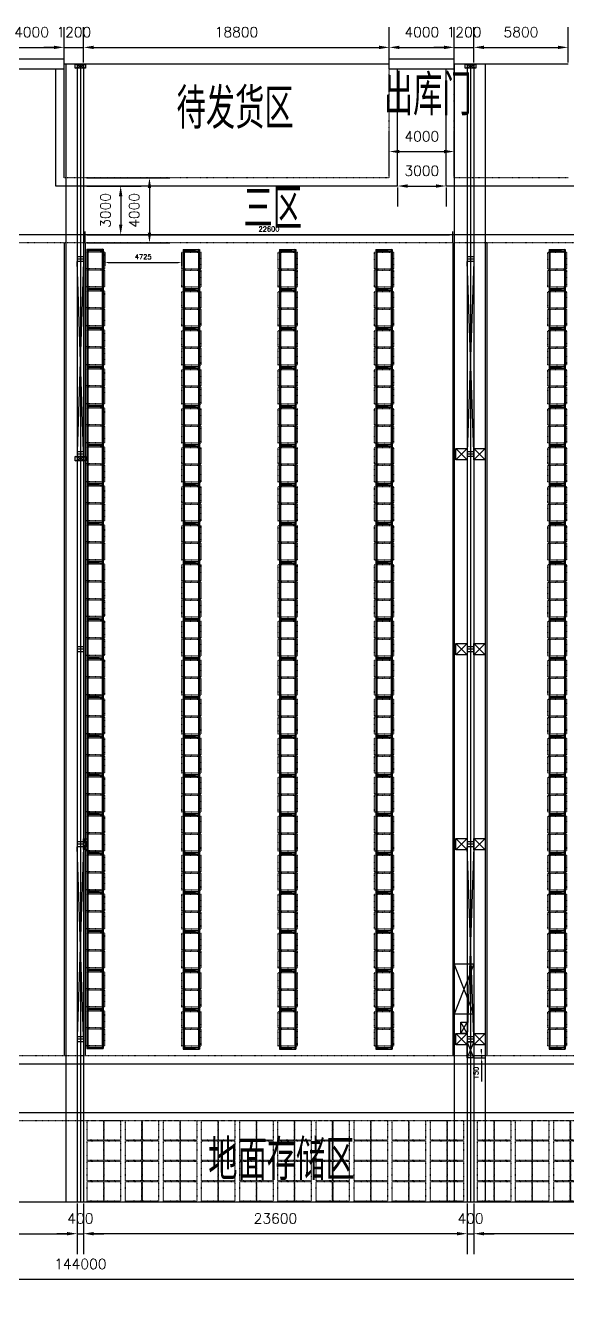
# Model space of a CAD drawing. Header units: millimetres. Extents: x 6622 to 532820, y 3370 to 359312.
# Drawn here: x 78485 to 111822, y 88980 to 167368 of the extents above; entities that cross this region are included whole.
import ezdxf

# ---------------------------------------------------------------- set-up
doc = ezdxf.new("R2010")
doc.units = ezdxf.units.MM
doc.linetypes.add('ACAD_ISO03W100', pattern=[30, 12, -18])
doc.styles.get("Standard").update_dxf_attribs({"font": 'txt', "bigfont": 'gbcbig.shx'})
doc.dimstyles.new('ISO-25', dxfattribs={"dimtxt": 625, "dimasz": 625, "dimexe": 1250, "dimexo": 100, "dimgap": 625, "dimtad": 1, "dimtxsty": 'Standard', "dimcen": 2.5, "dimadec": 0, "dimazin": 0, "dimtfac": 1, "dimtmove": 0, "dimatfit": 3, "dimfxl": 1, "dimarcsym": 0})
doc.dimstyles.new('副本 ISO-25', dxfattribs={"dimtxt": 300, "dimasz": 200, "dimexe": 200, "dimexo": 25, "dimgap": 200, "dimtad": 1, "dimtxsty": 'Standard', "dimcen": 2.5, "dimadec": 0, "dimazin": 0, "dimtfac": 1, "dimtmove": 0, "dimatfit": 3, "dimfxl": 1, "dimarcsym": 0})

# ---------------------------------------------------------------- blocks, each defined once
blk = doc.blocks.new('*D118')
at = {"color": 0, "lineweight": -2, "transparency": 16777216}
for p, q in [((101360, 157390), (101360, 156240)), ((101985, 157490), (103735, 157490)), ((104360, 157390), (104360, 156240))]:
    blk.add_line(p, q, dxfattribs=at)
at = {"color": 0, "transparency": 16777216}
for points in [[(101985, 157594), (101985, 157386), (101360, 157490)], [(103735, 157594), (103735, 157386), (104360, 157490)]]:
    blk.add_solid(points, dxfattribs=at)
at = {"layer": 'Defpoints', "color": 0, "transparency": 16777216}
for p in [(101360, 157490), (104360, 157490), (104360, 157490)]:
    blk.add_point(p, dxfattribs=at)
at = {"color": 0, "transparency": 16777216, "insert": (102860, 158428), "char_height": 625, "attachment_point": 5}
blk.add_mtext('3000', dxfattribs=at)
blk = doc.blocks.new('*D119')
at = {"color": 0, "lineweight": -2, "transparency": 16777216}
for p, q in [((100860, 158090), (100860, 160860)), ((104860, 158090), (104860, 160860)), ((101485, 159610), (104235, 159610))]:
    blk.add_line(p, q, dxfattribs=at)
at = {"color": 0, "transparency": 16777216}
for points in [[(101485, 159714), (101485, 159506), (100860, 159610)], [(104235, 159714), (104235, 159506), (104860, 159610)]]:
    blk.add_solid(points, dxfattribs=at)
at = {"layer": 'Defpoints', "color": 0, "transparency": 16777216}
for p in [(104860, 159610), (100860, 157990), (104860, 157990)]:
    blk.add_point(p, dxfattribs=at)
at = {"color": 0, "transparency": 16777216, "insert": (102860, 160548), "char_height": 625, "attachment_point": 5}
blk.add_mtext('4000', dxfattribs=at)
blk = doc.blocks.new('*D121')
at = {"color": 0, "lineweight": -2, "transparency": 16777216}
for p, q in [((76860, 165390), (76860, 167270)), ((80860, 165390), (80860, 167270)), ((77485, 166020), (80235, 166020))]:
    blk.add_line(p, q, dxfattribs=at)
at = {"color": 0, "transparency": 16777216}
for points in [[(77485, 166124), (77485, 165916), (76860, 166020)], [(80235, 166124), (80235, 165916), (80860, 166020)]]:
    blk.add_solid(points, dxfattribs=at)
at = {"layer": 'Defpoints', "color": 0, "transparency": 16777216}
for p in [(80860, 166020), (76860, 165290), (80860, 165290)]:
    blk.add_point(p, dxfattribs=at)
at = {"color": 0, "transparency": 16777216, "insert": (78860, 166958), "char_height": 625, "attachment_point": 5}
blk.add_mtext('4000', dxfattribs=at)
blk = doc.blocks.new('*D122')
at = {"color": 0, "lineweight": -2, "transparency": 16777216}
for p, q in [((80860, 165090), (80860, 167270)), ((82060, 165090), (82060, 167270)), ((80235, 166020), (79610, 166020)), ((80860, 166020), (82060, 166020)), ((82685, 166020), (83310, 166020))]:
    blk.add_line(p, q, dxfattribs=at)
at = {"color": 0, "transparency": 16777216}
for points in [[(80235, 166124), (80235, 165916), (80860, 166020)], [(82685, 166124), (82685, 165916), (82060, 166020)]]:
    blk.add_solid(points, dxfattribs=at)
at = {"layer": 'Defpoints', "color": 0, "transparency": 16777216}
for p in [(82060, 166020), (80860, 164990), (82060, 164990)]:
    blk.add_point(p, dxfattribs=at)
at = {"color": 0, "transparency": 16777216, "insert": (81460, 166958), "char_height": 625, "attachment_point": 5}
blk.add_mtext('1200', dxfattribs=at)
blk = doc.blocks.new('*D123')
at = {"color": 0, "lineweight": -2, "transparency": 16777216}
for p, q in [((82060, 165090), (82060, 167270)), ((100860, 165090), (100860, 167270)), ((82685, 166020), (100235, 166020))]:
    blk.add_line(p, q, dxfattribs=at)
at = {"color": 0, "transparency": 16777216}
for points in [[(82685, 166124), (82685, 165916), (82060, 166020)], [(100235, 166124), (100235, 165916), (100860, 166020)]]:
    blk.add_solid(points, dxfattribs=at)
at = {"layer": 'Defpoints', "color": 0, "transparency": 16777216}
for p in [(100860, 166020), (82060, 164990), (100860, 164990)]:
    blk.add_point(p, dxfattribs=at)
at = {"color": 0, "transparency": 16777216, "insert": (91460, 166958), "char_height": 625, "attachment_point": 5}
blk.add_mtext('18800', dxfattribs=at)
blk = doc.blocks.new('*D124')
at = {"color": 0, "lineweight": -2, "transparency": 16777216}
for p, q in [((100860, 165390), (100860, 167270)), ((104860, 165390), (104860, 167270)), ((101485, 166020), (104235, 166020))]:
    blk.add_line(p, q, dxfattribs=at)
at = {"color": 0, "transparency": 16777216}
for points in [[(101485, 166124), (101485, 165916), (100860, 166020)], [(104235, 166124), (104235, 165916), (104860, 166020)]]:
    blk.add_solid(points, dxfattribs=at)
at = {"layer": 'Defpoints', "color": 0, "transparency": 16777216}
for p in [(104860, 166020), (100860, 165290), (104860, 165290)]:
    blk.add_point(p, dxfattribs=at)
at = {"color": 0, "transparency": 16777216, "insert": (102860, 166958), "char_height": 625, "attachment_point": 5}
blk.add_mtext('4000', dxfattribs=at)
blk = doc.blocks.new('*D125')
at = {"color": 0, "lineweight": -2, "transparency": 16777216}
for p, q in [((104860, 165090), (104860, 167270)), ((106060, 165090), (106060, 167270)), ((104235, 166020), (103610, 166020)), ((104860, 166020), (106060, 166020)), ((106685, 166020), (107310, 166020))]:
    blk.add_line(p, q, dxfattribs=at)
at = {"color": 0, "transparency": 16777216}
for points in [[(104235, 166124), (104235, 165916), (104860, 166020)], [(106685, 166124), (106685, 165916), (106060, 166020)]]:
    blk.add_solid(points, dxfattribs=at)
at = {"layer": 'Defpoints', "color": 0, "transparency": 16777216}
for p in [(106060, 166020), (104860, 164990), (106060, 164990)]:
    blk.add_point(p, dxfattribs=at)
at = {"color": 0, "transparency": 16777216, "insert": (105460, 166958), "char_height": 625, "attachment_point": 5}
blk.add_mtext('1200', dxfattribs=at)
blk = doc.blocks.new('*D126')
at = {"color": 0, "lineweight": -2, "transparency": 16777216}
for p, q in [((106060, 165090), (106060, 167270)), ((111860, 165090), (111860, 167270)), ((106685, 166020), (111235, 166020))]:
    blk.add_line(p, q, dxfattribs=at)
at = {"color": 0, "transparency": 16777216}
for points in [[(106685, 166124), (106685, 165916), (106060, 166020)], [(111235, 166124), (111235, 165916), (111860, 166020)]]:
    blk.add_solid(points, dxfattribs=at)
at = {"layer": 'Defpoints', "color": 0, "transparency": 16777216}
for p in [(111860, 166020), (106060, 164990), (111860, 164990)]:
    blk.add_point(p, dxfattribs=at)
at = {"color": 0, "transparency": 16777216, "insert": (108960, 166958), "char_height": 625, "attachment_point": 5}
blk.add_mtext('5800', dxfattribs=at)
blk = doc.blocks.new('*D105')
at = {"color": 0, "lineweight": -2, "transparency": 16777216}
for p, q in [((106060, 94890), (106060, 91780)), ((129660, 94890), (129660, 91780)), ((129035, 93030), (106685, 93030))]:
    blk.add_line(p, q, dxfattribs=at)
at = {"color": 0, "transparency": 16777216}
for points in [[(106685, 93134), (106685, 92926), (106060, 93030)], [(129035, 93134), (129035, 92926), (129660, 93030)]]:
    blk.add_solid(points, dxfattribs=at)
at = {"layer": 'Defpoints', "color": 0, "transparency": 16777216}
for p in [(106060, 94990), (129660, 94990), (106060, 93030)]:
    blk.add_point(p, dxfattribs=at)
at = {"color": 0, "transparency": 16777216, "insert": (117860, 93968), "char_height": 625, "attachment_point": 5}
blk.add_mtext('23600', dxfattribs=at)
blk = doc.blocks.new('*D106')
at = {"color": 0, "lineweight": -2, "transparency": 16777216}
for p, q in [((82060, 94890), (82060, 91780)), ((105660, 94890), (105660, 91780)), ((105035, 93030), (82685, 93030))]:
    blk.add_line(p, q, dxfattribs=at)
at = {"color": 0, "transparency": 16777216}
for points in [[(82685, 93134), (82685, 92926), (82060, 93030)], [(105035, 93134), (105035, 92926), (105660, 93030)]]:
    blk.add_solid(points, dxfattribs=at)
at = {"layer": 'Defpoints', "color": 0, "transparency": 16777216}
for p in [(82060, 94990), (105660, 94990), (82060, 93030)]:
    blk.add_point(p, dxfattribs=at)
at = {"color": 0, "transparency": 16777216, "insert": (93860, 93968), "char_height": 625, "attachment_point": 5}
blk.add_mtext('23600', dxfattribs=at)
blk = doc.blocks.new('*D107')
at = {"color": 0, "lineweight": -2, "transparency": 16777216}
for p, q in [((105660, 94890), (105660, 91780)), ((106060, 94890), (106060, 91780)), ((105035, 93030), (104410, 93030)), ((105660, 93030), (106060, 93030)), ((106685, 93030), (107310, 93030))]:
    blk.add_line(p, q, dxfattribs=at)
at = {"color": 0, "transparency": 16777216}
for points in [[(105035, 93134), (105035, 92926), (105660, 93030)], [(106685, 93134), (106685, 92926), (106060, 93030)]]:
    blk.add_solid(points, dxfattribs=at)
at = {"layer": 'Defpoints', "color": 0, "transparency": 16777216}
for p in [(105660, 94990), (106060, 94990), (106060, 93030)]:
    blk.add_point(p, dxfattribs=at)
at = {"color": 0, "transparency": 16777216, "insert": (105860, 93968), "char_height": 625, "attachment_point": 5}
blk.add_mtext('400', dxfattribs=at)
blk = doc.blocks.new('*D108')
at = {"color": 0, "lineweight": -2, "transparency": 16777216}
for p, q in [((58060, 94890), (58060, 91780)), ((81660, 94890), (81660, 91780)), ((58685, 93030), (81035, 93030))]:
    blk.add_line(p, q, dxfattribs=at)
at = {"color": 0, "transparency": 16777216}
for points in [[(58685, 93134), (58685, 92926), (58060, 93030)], [(81035, 93134), (81035, 92926), (81660, 93030)]]:
    blk.add_solid(points, dxfattribs=at)
at = {"layer": 'Defpoints', "color": 0, "transparency": 16777216}
for p in [(58060, 94990), (81660, 94990), (81660, 93030)]:
    blk.add_point(p, dxfattribs=at)
at = {"color": 0, "transparency": 16777216, "insert": (69860, 93968), "char_height": 625, "attachment_point": 5}
blk.add_mtext('23600', dxfattribs=at)
blk = doc.blocks.new('*D109')
at = {"color": 0, "lineweight": -2, "transparency": 16777216}
for p, q in [((81660, 94890), (81660, 91780)), ((82060, 94890), (82060, 91780)), ((81035, 93030), (80410, 93030)), ((81660, 93030), (82060, 93030)), ((82685, 93030), (83310, 93030))]:
    blk.add_line(p, q, dxfattribs=at)
at = {"color": 0, "transparency": 16777216}
for points in [[(81035, 93134), (81035, 92926), (81660, 93030)], [(82685, 93134), (82685, 92926), (82060, 93030)]]:
    blk.add_solid(points, dxfattribs=at)
at = {"layer": 'Defpoints', "color": 0, "transparency": 16777216}
for p in [(81660, 94990), (82060, 94990), (82060, 93030)]:
    blk.add_point(p, dxfattribs=at)
at = {"color": 0, "transparency": 16777216, "insert": (81860, 93968), "char_height": 625, "attachment_point": 5}
blk.add_mtext('400', dxfattribs=at)
blk = doc.blocks.new('*D110')
at = {"color": 0, "lineweight": -2, "transparency": 16777216}
for p, q in [((82260, 157490), (85590, 157490)), ((84340, 156865), (84340, 155115)), ((82260, 154490), (85590, 154490))]:
    blk.add_line(p, q, dxfattribs=at)
at = {"color": 0, "transparency": 16777216}
for points in [[(84236, 156865), (84444, 156865), (84340, 157490)], [(84236, 155115), (84444, 155115), (84340, 154490)]]:
    blk.add_solid(points, dxfattribs=at)
at = {"layer": 'Defpoints', "color": 0, "transparency": 16777216}
for p in [(82160, 157490), (82160, 154490), (84340, 154490)]:
    blk.add_point(p, dxfattribs=at)
at = {"color": 0, "transparency": 16777216, "insert": (83402, 155990), "char_height": 625, "attachment_point": 5, "rotation": 90}
blk.add_mtext('3000', dxfattribs=at)
blk = doc.blocks.new('*D111')
at = {"color": 0, "lineweight": -2, "transparency": 16777216}
for p, q in [((82260, 157990), (87360, 157990)), ((86110, 157365), (86110, 154615)), ((82260, 153990), (87360, 153990))]:
    blk.add_line(p, q, dxfattribs=at)
at = {"color": 0, "transparency": 16777216}
for points in [[(86006, 157365), (86214, 157365), (86110, 157990)], [(86006, 154615), (86214, 154615), (86110, 153990)]]:
    blk.add_solid(points, dxfattribs=at)
at = {"layer": 'Defpoints', "color": 0, "transparency": 16777216}
for p in [(82160, 157990), (82160, 153990), (86110, 153990)]:
    blk.add_point(p, dxfattribs=at)
at = {"color": 0, "transparency": 16777216, "insert": (85172, 155990), "char_height": 625, "attachment_point": 5, "rotation": 90}
blk.add_mtext('4000', dxfattribs=at)
blk = doc.blocks.new('*D147')
at = {"color": 0, "lineweight": -2, "transparency": 16777216}
for p, q in [((9860, 94890), (9860, 88980)), ((153860, 94890), (153860, 88980)), ((10485, 90230), (153235, 90230))]:
    blk.add_line(p, q, dxfattribs=at)
at = {"color": 0, "transparency": 16777216}
for points in [[(10485, 90334), (10485, 90126), (9860, 90230)], [(153235, 90334), (153235, 90126), (153860, 90230)]]:
    blk.add_solid(points, dxfattribs=at)
at = {"layer": 'Defpoints', "color": 0, "transparency": 16777216}
for p in [(9860, 94990), (153860, 94990), (153860, 90230)]:
    blk.add_point(p, dxfattribs=at)
at = {"color": 0, "transparency": 16777216, "insert": (81860, 91168), "char_height": 625, "attachment_point": 5}
blk.add_mtext('144000', dxfattribs=at)
blk = doc.blocks.new('地面托盘')
at = {"color": 3, "linetype": 'ACAD_ISO03W100'}
for points in [[(62730, -1440), (62730, -240), (63730, -240), (63730, -1440)], [(63775, -1440), (63775, -240), (64775, -240), (64775, -1440)], [(65075, -1440), (65075, -240), (66075, -240), (66075, -1440)], [(66120, -1440), (66120, -240), (67120, -240), (67120, -1440)], [(67420, -1440), (67420, -240), (68420, -240), (68420, -1440)], [(68465, -1440), (68465, -240), (69465, -240), (69465, -1440)], [(69765, -1440), (69765, -240), (70765, -240), (70765, -1440)], [(70810, -1440), (70810, -240), (71810, -240), (71810, -1440)], [(72110, -1440), (72110, -240), (73110, -240), (73110, -1440)], [(73155, -1440), (73155, -240), (74155, -240), (74155, -1440)], [(74455, -1440), (74455, -240), (75455, -240), (75455, -1440)], [(75500, -1440), (75500, -240), (76500, -240), (76500, -1440)], [(76800, -1440), (76800, -240), (77800, -240), (77800, -1440)], [(77845, -1440), (77845, -240), (78845, -240), (78845, -1440)], [(79145, -1440), (79145, -240), (80145, -240), (80145, -1440)], [(80190, -1440), (80190, -240), (81190, -240), (81190, -1440)], [(81490, -1440), (81490, -240), (82490, -240), (82490, -1440)], [(82535, -1440), (82535, -240), (83535, -240), (83535, -1440)], [(83835, -1440), (83835, -240), (84835, -240), (84835, -1440)], [(84880, -1440), (84880, -240), (85880, -240), (85880, -1440)], [(62730, -2690), (62730, -1490), (63730, -1490), (63730, -2690)], [(63775, -2690), (63775, -1490), (64775, -1490), (64775, -2690)], [(65075, -2690), (65075, -1490), (66075, -1490), (66075, -2690)], [(66120, -2690), (66120, -1490), (67120, -1490), (67120, -2690)], [(67420, -2690), (67420, -1490), (68420, -1490), (68420, -2690)], [(68465, -2690), (68465, -1490), (69465, -1490), (69465, -2690)], [(69765, -2690), (69765, -1490), (70765, -1490), (70765, -2690)], [(70810, -2690), (70810, -1490), (71810, -1490), (71810, -2690)], [(72110, -2690), (72110, -1490), (73110, -1490), (73110, -2690)], [(73155, -2690), (73155, -1490), (74155, -1490), (74155, -2690)], [(74455, -2690), (74455, -1490), (75455, -1490), (75455, -2690)], [(75500, -2690), (75500, -1490), (76500, -1490), (76500, -2690)], [(76800, -2690), (76800, -1490), (77800, -1490), (77800, -2690)], [(77845, -2690), (77845, -1490), (78845, -1490), (78845, -2690)], [(79145, -2690), (79145, -1490), (80145, -1490), (80145, -2690)], [(80190, -2690), (80190, -1490), (81190, -1490), (81190, -2690)], [(81490, -2690), (81490, -1490), (82490, -1490), (82490, -2690)], [(82535, -2690), (82535, -1490), (83535, -1490), (83535, -2690)], [(83835, -2690), (83835, -1490), (84835, -1490), (84835, -2690)], [(84880, -2690), (84880, -1490), (85880, -1490), (85880, -2690)], [(62730, -3940), (62730, -2740), (63730, -2740), (63730, -3940)], [(63775, -3940), (63775, -2740), (64775, -2740), (64775, -3940)], [(65075, -3940), (65075, -2740), (66075, -2740), (66075, -3940)], [(66120, -3940), (66120, -2740), (67120, -2740), (67120, -3940)], [(67420, -3940), (67420, -2740), (68420, -2740), (68420, -3940)], [(68465, -3940), (68465, -2740), (69465, -2740), (69465, -3940)], [(69765, -3940), (69765, -2740), (70765, -2740), (70765, -3940)], [(70810, -3940), (70810, -2740), (71810, -2740), (71810, -3940)], [(72110, -3940), (72110, -2740), (73110, -2740), (73110, -3940)], [(73155, -3940), (73155, -2740), (74155, -2740), (74155, -3940)], [(74455, -3940), (74455, -2740), (75455, -2740), (75455, -3940)], [(75500, -3940), (75500, -2740), (76500, -2740), (76500, -3940)], [(76800, -3940), (76800, -2740), (77800, -2740), (77800, -3940)], [(77845, -3940), (77845, -2740), (78845, -2740), (78845, -3940)], [(79145, -3940), (79145, -2740), (80145, -2740), (80145, -3940)], [(80190, -3940), (80190, -2740), (81190, -2740), (81190, -3940)], [(81490, -3940), (81490, -2740), (82490, -2740), (82490, -3940)], [(82535, -3940), (82535, -2740), (83535, -2740), (83535, -3940)], [(83835, -3940), (83835, -2740), (84835, -2740), (84835, -3940)], [(84880, -3940), (84880, -2740), (85880, -2740), (85880, -3940)], [(62730, -5190), (62730, -3990), (63730, -3990), (63730, -5190)], [(63775, -5190), (63775, -3990), (64775, -3990), (64775, -5190)], [(65075, -5190), (65075, -3990), (66075, -3990), (66075, -5190)], [(66120, -5190), (66120, -3990), (67120, -3990), (67120, -5190)], [(67420, -5190), (67420, -3990), (68420, -3990), (68420, -5190)], [(68465, -5190), (68465, -3990), (69465, -3990), (69465, -5190)], [(69765, -5190), (69765, -3990), (70765, -3990), (70765, -5190)], [(70810, -5190), (70810, -3990), (71810, -3990), (71810, -5190)], [(72110, -5190), (72110, -3990), (73110, -3990), (73110, -5190)], [(73155, -5190), (73155, -3990), (74155, -3990), (74155, -5190)], [(74455, -5190), (74455, -3990), (75455, -3990), (75455, -5190)], [(75500, -5190), (75500, -3990), (76500, -3990), (76500, -5190)], [(76800, -5190), (76800, -3990), (77800, -3990), (77800, -5190)], [(77845, -5190), (77845, -3990), (78845, -3990), (78845, -5190)], [(79145, -5190), (79145, -3990), (80145, -3990), (80145, -5190)], [(80190, -5190), (80190, -3990), (81190, -3990), (81190, -5190)], [(81490, -5190), (81490, -3990), (82490, -3990), (82490, -5190)], [(82535, -5190), (82535, -3990), (83535, -3990), (83535, -5190)], [(83835, -5190), (83835, -3990), (84835, -3990), (84835, -5190)], [(84880, -5190), (84880, -3990), (85880, -3990), (85880, -5190)]]:
    blk.add_lwpolyline(points, close=True, dxfattribs=at)
blk = doc.blocks.new('*D114')
at = {"color": 0, "lineweight": -2, "transparency": 16777216}
for p, q in [((106540, 104190), (106540, 104390)), ((106085, 103990), (106740, 103990)), ((106085, 103840), (106740, 103840)), ((106540, 103990), (106540, 103840)), ((106540, 103640), (106540, 102390))]:
    blk.add_line(p, q, dxfattribs=at)
at = {"color": 0, "transparency": 16777216}
for points in [[(106507, 104190), (106573, 104190), (106540, 103990)], [(106507, 103640), (106573, 103640), (106540, 103840)]]:
    blk.add_solid(points, dxfattribs=at)
at = {"layer": 'Defpoints', "color": 0, "transparency": 16777216}
for p in [(106060, 103990), (106060, 103840), (106540, 103840)]:
    blk.add_point(p, dxfattribs=at)
at = {"color": 0, "transparency": 16777216, "insert": (106190, 102915), "char_height": 300, "attachment_point": 5, "rotation": 90}
blk.add_mtext('150', dxfattribs=at)
blk = doc.blocks.new('货架')
at = {"color": 6}
for p, q in [((213640, 135175), (214640, 135175)), ((213640, 135175), (213640, 115875)), ((213640, 135075), (214640, 135075)), ((213690, 135175), (213690, 115875)), ((213690, 135175), (214590, 135075)), ((214590, 135175), (213690, 135075)), ((214590, 135175), (214590, 115875)), ((214640, 135175), (214640, 115875)), ((213640, 132775), (214640, 132775)), ((213640, 132675), (214640, 132675)), ((213690, 132775), (214590, 132675)), ((214590, 132775), (213690, 132675)), ((213640, 130375), (214640, 130375)), ((213640, 130275), (214640, 130275)), ((213690, 130375), (214590, 130275)), ((214590, 130375), (213690, 130275)), ((213640, 127975), (214640, 127975)), ((213640, 127875), (214640, 127875)), ((213690, 127975), (214590, 127875)), ((214590, 127975), (213690, 127875)), ((213640, 125575), (214640, 125575)), ((213640, 125475), (214640, 125475)), ((213690, 125575), (214590, 125475)), ((214590, 125575), (213690, 125475)), ((213640, 123175), (214640, 123175)), ((213640, 123075), (214640, 123075)), ((213690, 123175), (214590, 123075)), ((214590, 123175), (213690, 123075)), ((213640, 120775), (214640, 120775)), ((213690, 120775), (214590, 120675)), ((214590, 120775), (213690, 120675)), ((213640, 120675), (214640, 120675)), ((213640, 118375), (214640, 118375)), ((213690, 118375), (214590, 118275)), ((214590, 118375), (213690, 118275)), ((213640, 118275), (214640, 118275)), ((213640, 112475), (213640, 85975)), ((213690, 112475), (213690, 85975)), ((214590, 112475), (214590, 85975)), ((214640, 112475), (214640, 85975)), ((213640, 110075), (214640, 110075)), ((213640, 109975), (214640, 109975)), ((213690, 110075), (214590, 109975)), ((214590, 110075), (213690, 109975)), ((213640, 107675), (214640, 107675)), ((213640, 107575), (214640, 107575)), ((213690, 107675), (214590, 107575)), ((214590, 107675), (213690, 107575)), ((213640, 105275), (214640, 105275)), ((213640, 105175), (214640, 105175)), ((213690, 105275), (214590, 105175)), ((214590, 105275), (213690, 105175)), ((213640, 102875), (214640, 102875)), ((213640, 102775), (214640, 102775)), ((213690, 102875), (214590, 102775)), ((214590, 102875), (213690, 102775)), ((213640, 100475), (214640, 100475)), ((213640, 100375), (214640, 100375)), ((213690, 100475), (214590, 100375)), ((214590, 100475), (213690, 100375)), ((213640, 98075), (214640, 98075)), ((213690, 98075), (214590, 97975)), ((214590, 98075), (213690, 97975)), ((213640, 97975), (214640, 97975)), ((213640, 95675), (214640, 95675)), ((213690, 95675), (214590, 95575)), ((214590, 95675), (213690, 95575)), ((213640, 95575), (214640, 95575)), ((213640, 93275), (214640, 93275)), ((213640, 93175), (214640, 93175)), ((213690, 93275), (214590, 93175)), ((214590, 93275), (213690, 93175)), ((213640, 90875), (214640, 90875)), ((213640, 90775), (214640, 90775)), ((213690, 90875), (214590, 90775)), ((214590, 90875), (213690, 90775)), ((213640, 88475), (214640, 88475)), ((213640, 88375), (214640, 88375)), ((213690, 88475), (214590, 88375)), ((214590, 88475), (213690, 88375)), ((213640, 86075), (214640, 86075)), ((213640, 85975), (214640, 85975)), ((213690, 86075), (214590, 85975)), ((214590, 86075), (213690, 85975))]:
    blk.add_line(p, q, dxfattribs=at)
at = {"color": 5}
for p, q in [((213640, 115975), (214640, 115975)), ((213640, 115875), (214640, 115875)), ((213640, 115875), (213640, 112475)), ((213690, 115975), (214590, 115875)), ((214590, 115975), (213690, 115875)), ((213690, 115875), (213690, 112475)), ((214590, 115875), (214590, 112475)), ((214640, 115875), (214640, 112475)), ((213640, 112475), (214640, 112475)), ((213640, 112375), (214640, 112375)), ((213690, 112475), (214590, 112375)), ((214590, 112475), (213690, 112375))]:
    blk.add_line(p, q, dxfattribs=at)
at = {"color": 3, "linetype": 'ACAD_ISO03W100'}
for points in [[(213540, 134975), (213540, 133975), (214740, 133975), (214740, 134975)], [(213540, 133875), (213540, 132875), (214740, 132875), (214740, 133875)], [(213540, 132575), (213540, 131575), (214740, 131575), (214740, 132575)], [(213540, 131475), (213540, 130475), (214740, 130475), (214740, 131475)], [(213540, 130175), (213540, 129175), (214740, 129175), (214740, 130175)], [(213540, 129075), (213540, 128075), (214740, 128075), (214740, 129075)], [(213540, 127775), (213540, 126775), (214740, 126775), (214740, 127775)], [(213540, 126675), (213540, 125675), (214740, 125675), (214740, 126675)], [(213540, 125375), (213540, 124375), (214740, 124375), (214740, 125375)], [(213540, 124275), (213540, 123275), (214740, 123275), (214740, 124275)], [(213540, 122975), (213540, 121975), (214740, 121975), (214740, 122975)], [(213540, 121875), (213540, 120875), (214740, 120875), (214740, 121875)], [(213540, 120575), (213540, 119575), (214740, 119575), (214740, 120575)], [(213540, 119475), (213540, 118475), (214740, 118475), (214740, 119475)], [(213540, 118175), (213540, 117175), (214740, 117175), (214740, 118175)], [(213540, 117075), (213540, 116075), (214740, 116075), (214740, 117075)], [(213540, 115775), (213540, 114775), (214740, 114775), (214740, 115775)], [(213540, 114675), (213540, 113675), (214740, 113675), (214740, 114675)], [(213540, 113575), (213540, 112575), (214740, 112575), (214740, 113575)], [(213540, 112275), (213540, 111275), (214740, 111275), (214740, 112275)], [(213540, 111175), (213540, 110175), (214740, 110175), (214740, 111175)], [(213540, 109875), (213540, 108875), (214740, 108875), (214740, 109875)], [(213540, 108775), (213540, 107775), (214740, 107775), (214740, 108775)], [(213540, 107475), (213540, 106475), (214740, 106475), (214740, 107475)], [(213540, 106375), (213540, 105375), (214740, 105375), (214740, 106375)], [(213540, 105075), (213540, 104075), (214740, 104075), (214740, 105075)], [(213540, 103975), (213540, 102975), (214740, 102975), (214740, 103975)], [(213540, 102675), (213540, 101675), (214740, 101675), (214740, 102675)], [(213540, 101575), (213540, 100575), (214740, 100575), (214740, 101575)], [(213540, 100275), (213540, 99275), (214740, 99275), (214740, 100275)], [(213540, 99175), (213540, 98175), (214740, 98175), (214740, 99175)], [(213540, 97875), (213540, 96875), (214740, 96875), (214740, 97875)], [(213540, 96775), (213540, 95775), (214740, 95775), (214740, 96775)], [(213540, 95475), (213540, 94475), (214740, 94475), (214740, 95475)], [(213540, 94375), (213540, 93375), (214740, 93375), (214740, 94375)], [(213540, 93075), (213540, 92075), (214740, 92075), (214740, 93075)], [(213540, 91975), (213540, 90975), (214740, 90975), (214740, 91975)], [(213540, 90675), (213540, 89675), (214740, 89675), (214740, 90675)], [(213540, 89575), (213540, 88575), (214740, 88575), (214740, 89575)], [(213540, 88275), (213540, 87275), (214740, 87275), (214740, 88275)], [(213540, 87175), (213540, 86175), (214740, 86175), (214740, 87175)]]:
    blk.add_lwpolyline(points, close=True, dxfattribs=at)
blk = doc.blocks.new('*D115')
at = {"color": 0, "lineweight": -2, "transparency": 16777216}
for p, q in [((82160, 154015), (82160, 154690)), ((82360, 154490), (104560, 154490)), ((104760, 154015), (104760, 154690))]:
    blk.add_line(p, q, dxfattribs=at)
at = {"color": 0, "transparency": 16777216}
for points in [[(82360, 154523), (82360, 154457), (82160, 154490)], [(104560, 154523), (104560, 154457), (104760, 154490)]]:
    blk.add_solid(points, dxfattribs=at)
at = {"layer": 'Defpoints', "color": 0, "transparency": 16777216}
for p in [(104760, 154490), (82160, 153990), (104760, 153990)]:
    blk.add_point(p, dxfattribs=at)
at = {"color": 0, "transparency": 16777216, "insert": (93460, 154840), "char_height": 300, "attachment_point": 5}
blk.add_mtext('22600', dxfattribs=at)
blk = doc.blocks.new('*D113')
at = {"color": 0, "lineweight": -2, "transparency": 16777216}
for p, q in [((83360, 153390), (83360, 152585)), ((88085, 153365), (88085, 152585)), ((83560, 152785), (87885, 152785))]:
    blk.add_line(p, q, dxfattribs=at)
at = {"color": 0, "transparency": 16777216}
for points in [[(83560, 152818), (83560, 152752), (83360, 152785)], [(87885, 152818), (87885, 152752), (88085, 152785)]]:
    blk.add_solid(points, dxfattribs=at)
at = {"layer": 'Defpoints', "color": 0, "transparency": 16777216}
for p in [(83360, 153415), (88085, 153390), (88085, 152785)]:
    blk.add_point(p, dxfattribs=at)
at = {"color": 0, "transparency": 16777216, "insert": (85723, 153135), "char_height": 300, "attachment_point": 5}
blk.add_mtext('4725', dxfattribs=at)

msp = doc.modelspace()

# ---------------------------------------------------------------- linework, layer by layer
for p, q in [((80860, 165290), (76860, 165290)), ((80860, 164690), (76860, 164690)), ((100859.998, 164990), (80860, 164990)), ((104859.998, 165289.876), (100859.998, 165289.876)), ((100859.998, 164689.876), (100859.998, 165289.876)), ((104859.998, 164689.876), (100859.998, 164689.876)), ((101359.998, 157490), (101359.998, 164689.876)), ((104359.998, 157490), (104359.998, 164689.876)), ((104859.998, 164689.876), (104859.998, 165289.876)), ((111860, 164990), (104859.998, 164990)), ((101359.998, 157490), (80360, 157490)), ((113360, 157490), (104359.998, 157490)), ((143360, 154490), (13360, 154490)), ((13360, 103490), (143360, 103490)), ((13360, 100482.819), (153560, 100482.819)), ((9860, 94990), (153860, 94990))]:
    msp.add_line(p, q)
at = {"color": 0}
for p, q in [((80360, 157490), (80360, 164690)), ((82185, 164740), (81535, 164990)), ((81535, 164740), (82185, 164990)), ((106185, 164740), (105535, 164990)), ((105535, 164740), (106185, 164990)), ((105660, 140640), (104960, 141340)), ((104960, 140640), (105660, 141340)), ((106760, 140640), (106060, 141340)), ((106060, 140640), (106760, 141340)), ((82185, 140590), (81535, 140840)), ((81535, 140590), (82185, 140840)), ((105660, 128640), (104960, 129340)), ((104960, 128640), (105660, 129340)), ((106760, 128640), (106060, 129340)), ((106060, 128640), (106760, 129340)), ((82310, 116665), (82060, 117315)), ((82060, 116665), (82310, 117315)), ((105660, 116640), (104960, 117340)), ((104960, 116640), (105660, 117340)), ((106760, 116640), (106060, 117340)), ((106060, 116640), (106760, 117340)), ((106060, 106540), (104860, 109640)), ((106060, 109640), (104860, 106540)), ((105660, 105340), (105260, 106040)), ((105260, 105340), (105660, 106040)), ((105660, 104640), (104960, 105340)), ((104960, 104640), (105660, 105340)), ((106760, 104640), (106060, 105340)), ((106060, 104640), (106760, 105340))]:
    msp.add_line(p, q, dxfattribs=at)
at = {"color": 2, "linetype": 'Continuous'}
msp.add_line((80860, 157990), (80860, 165290), dxfattribs=at)
at = {"color": 1}
for p, q in [((80960, 164990), (80960, 94990)), ((104860, 164990), (104860, 94990)), ((106760, 164990), (106760, 94990)), ((106060, 104840), (105660, 103840)), ((106060, 103840), (105660, 104840))]:
    msp.add_line(p, q, dxfattribs=at)
at = {"color": 4}
for p, q in [((81660, 164990), (81660, 94990)), ((81860, 164990), (81860, 94990)), ((82060, 164990), (82060, 94990)), ((105660, 164990), (105660, 94990)), ((105860, 164990), (105860, 94990)), ((106060, 164990), (106060, 94990)), ((82060, 153140), (81660, 153140)), ((82060, 152990), (81660, 152990)), ((106060, 153140), (105660, 153140)), ((106060, 152990), (105660, 152990)), ((82060, 152840), (81660, 152840)), ((82060, 152840), (81660, 141140)), ((82060, 141140), (81660, 152840)), ((106060, 152840), (105660, 152840)), ((106060, 141140), (105660, 152840)), ((106060, 152840), (105660, 141140)), ((82060, 141140), (81660, 141140)), ((106060, 141140), (105660, 141140)), ((82060, 140990), (81660, 140990)), ((82060, 140840), (81660, 140840)), ((106060, 140990), (105660, 140990)), ((106060, 140840), (105660, 140840)), ((82060, 129140), (81660, 129140)), ((82060, 128990), (81660, 128990)), ((82060, 128840), (81660, 128840)), ((106060, 129140), (105660, 129140)), ((106060, 128990), (105660, 128990)), ((106060, 128840), (105660, 128840)), ((82060, 117140), (81660, 117140)), ((82060, 116990), (81660, 116990)), ((82060, 116840), (81660, 116840)), ((82060, 105140), (81660, 116840)), ((82060, 116840), (81660, 105140)), ((106060, 117140), (105660, 117140)), ((106060, 116990), (105660, 116990)), ((106060, 116840), (105660, 116840)), ((106060, 105140), (105660, 116840)), ((106060, 116840), (105660, 105140)), ((82060, 105140), (81660, 105140)), ((106060, 105140), (105660, 105140)), ((82060, 104990), (81660, 104990)), ((82060, 104840), (81660, 104840)), ((106060, 104990), (105660, 104990)), ((106060, 104840), (105660, 104840))]:
    msp.add_line(p, q, dxfattribs=at)
at = {"color": 2, "linetype": 'ACAD_ISO03W100'}
for p, q in [((100859.998, 157990), (100859.998, 164689.876)), ((104859.998, 157990), (104859.998, 164689.876)), ((100859.998, 157990), (80860, 157990)), ((111860, 157990), (104859.998, 157990)), ((142860, 153990), (13860, 153990)), ((13860, 103990), (142860, 103990)), ((13860, 99990), (153560, 99990))]:
    msp.add_line(p, q, dxfattribs=at)
at = {"color": 2}
for p, q in [((80860, 153990), (80860, 103990)), ((82160, 153990), (82160, 103990)), ((104760, 153990), (104760, 103990)), ((106860, 153990), (106860, 103990))]:
    msp.add_line(p, q, dxfattribs=at)
at = {"color": 0}
for points in [[(81535, 164990), (82185, 164990), (82185, 164740), (81535, 164740)], [(105535, 164990), (106185, 164990), (106185, 164740), (105535, 164740)], [(104960, 141340), (105660, 141340), (105660, 140640), (104960, 140640)], [(106060, 141340), (106760, 141340), (106760, 140640), (106060, 140640)], [(81535, 140840), (82185, 140840), (82185, 140590), (81535, 140590)], [(104960, 129340), (105660, 129340), (105660, 128640), (104960, 128640)], [(106060, 129340), (106760, 129340), (106760, 128640), (106060, 128640)], [(82060, 117315), (82310, 117315), (82310, 116665), (82060, 116665)], [(104960, 117340), (105660, 117340), (105660, 116640), (104960, 116640)], [(106060, 117340), (106760, 117340), (106760, 116640), (106060, 116640)], [(104860, 109640), (106060, 109640), (106060, 106540), (104860, 106540)], [(105260, 106040), (105660, 106040), (105660, 105340), (105260, 105340)], [(104960, 105340), (105660, 105340), (105660, 104640), (104960, 104640)], [(106060, 105340), (106760, 105340), (106760, 104640), (106060, 104640)]]:
    msp.add_lwpolyline(points, close=True, dxfattribs=at)
at = {"color": 1}
msp.add_lwpolyline([(105660, 104840), (106060, 104840), (106060, 103840), (105660, 103840)], close=True, dxfattribs=at)

# ---------------------------------------------------------------- block references
at = {"color": 0}
for name, p in [('货架', (-131380, 18440)), ('货架', (-125455, 18415)), ('货架', (-119530, 18415)), ('货架', (-113605, 18415)), ('货架', (-102955, 18415)), ('地面托盘', (19555, 100230)), ('地面托盘', (43555, 100230))]:
    msp.add_blockref(name, p, dxfattribs=at)

# ---------------------------------------------------------------- texts
at = {"color": 0, "char_height": 2500, "attachment_point": 1}
for s, insert, width in [('出库门', (100528.938, 164337.757), 7700.04118), ('待发货区', (87776.224, 163511.246), 7700.04118), ('三区', (91895.602, 157346.83), 4268.9301), ('地面存储区', (89727.011, 98821.768), 9090.33867)]:
    msp.add_mtext(s, dxfattribs=dict(at, insert=insert, width=width))

# ---------------------------------------------------------------- dimensions: what is measured, and where the dimension line sits
at = {"color": 0}
for base, p1, p2, dimstyle, picture, middle in [((80860, 166020), (76860, 165290), (80860, 165290), 'ISO-25', '*D121', (78860, 166957.5)), ((100859.998, 166020), (82060, 164990), (100859.998, 164990), 'ISO-25', '*D123', (91459.999, 166957.5)), ((104859.998, 166020), (100859.998, 165289.876), (104859.998, 165289.876), 'ISO-25', '*D124', (102859.998, 166957.5)), ((111860, 166020), (106060, 164990), (111860, 164990), 'ISO-25', '*D126', (108960, 166957.5)), ((104760, 154490), (82160, 153990), (104760, 153990), '副本 ISO-25', '*D115', (93460, 154840)), ((88085, 152785), (83360, 153415), (88085, 153390), '副本 ISO-25', '*D113', (85722.5, 153135)), ((153860, 90230), (9860, 94990), (153860, 94990), 'ISO-25', '*D147', (81860, 91167.5)), ((81660, 93030), (58060, 94990), (81660, 94990), 'ISO-25', '*D108', (69860, 93967.5)), ((82060, 93030), (105660, 94990), (82060, 94990), 'ISO-25', '*D106', (93860, 93967.5))]:
    dim = msp.add_linear_dim(base=base, p1=p1, p2=p2, dimstyle=dimstyle, dxfattribs=at)
    dim.commit()
    dim.dimension.update_dxf_attribs({"geometry": picture, "text_midpoint": middle})
for base, p1, p2, picture, middle in [((82060, 166020), (80860, 164990), (82060, 164990), '*D122', (81460, 166020)), ((106060, 166020), (104859.998, 164990), (106060, 164990), '*D125', (105459.999, 166020)), ((104859.998, 159610), (100859.998, 157990), (104859.998, 157990), '*D119', (102859.998, 159610)), ((104359.998, 157490), (101359.998, 157490), (104359.998, 157490), '*D118', (102859.998, 157490)), ((82060, 93030), (81660, 94990), (82060, 94990), '*D109', (81860, 93030)), ((106060, 93030), (105660, 94990), (106060, 94990), '*D107', (105860, 93030)), ((106060, 93030), (129660, 94990), (106060, 94990), '*D105', (117860, 93030))]:
    dim = msp.add_linear_dim(base=base, p1=p1, p2=p2, dimstyle='ISO-25', dxfattribs=at)
    dim.commit()
    dim.dimension.update_dxf_attribs({"geometry": picture, "text_midpoint": middle, "dimtype": 160})
for base, p1, p2, dimstyle, picture, middle in [((86110, 153990), (82160, 157990), (82160, 153990), 'ISO-25', '*D111', (85172.5, 155990)), ((106540, 103840), (106060, 103990), (106060, 103840), '副本 ISO-25', '*D114', (106190, 102915))]:
    dim = msp.add_linear_dim(base=base, p1=p1, p2=p2, angle=90, dimstyle=dimstyle, dxfattribs=at)
    dim.commit()
    dim.dimension.update_dxf_attribs({"geometry": picture, "text_midpoint": middle})
dim = msp.add_linear_dim(base=(84340, 154490), p1=(82160, 157490), p2=(82160, 154490), angle=90, dimstyle='ISO-25', dxfattribs=at)
dim.commit()
dim.dimension.update_dxf_attribs({"geometry": '*D110', "text_midpoint": (84340, 155990), "dimtype": 160})

doc.saveas('drawing.dxf')
